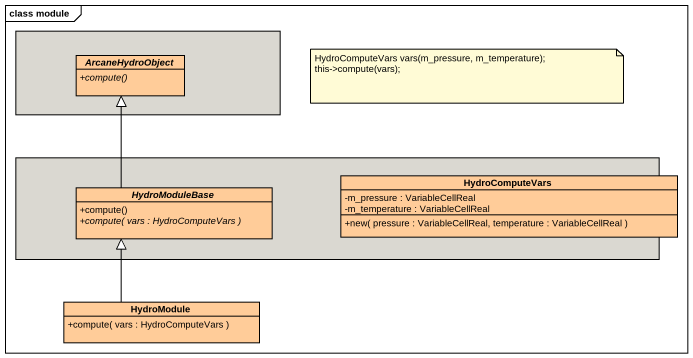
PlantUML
@startuml
mainframe class module
hide circle
hide empty members
skinparam classAttributeIconSize 0
rectangle " " as rectangle1 #DAD8D1 {
  abstract class ArcaneHydroObject #FFCC99 {
    {abstract} +compute()
  }
}
rectangle " " as rectangle2 #DAD8D1 {
  abstract class HydroModuleBase #FFCC99 {
    +compute()
    {abstract} +compute( vars : HydroComputeVars )
  }
}
class HydroComputeVars #FFCC99 {
  -m_pressure : VariableCellReal
  -m_temperature : VariableCellReal
  +new( pressure : VariableCellReal, temperature : VariableCellReal )
}
class HydroModule #FFCC99 {
  +compute( vars : HydroComputeVars )
}
HydroModuleBase -up-|> ArcaneHydroObject
HydroModule -up-|> HydroModuleBase
note as N1
  HydroComputeVars vars(m_pressure, m_temperature); this->compute(vars);
end note
@enduml
